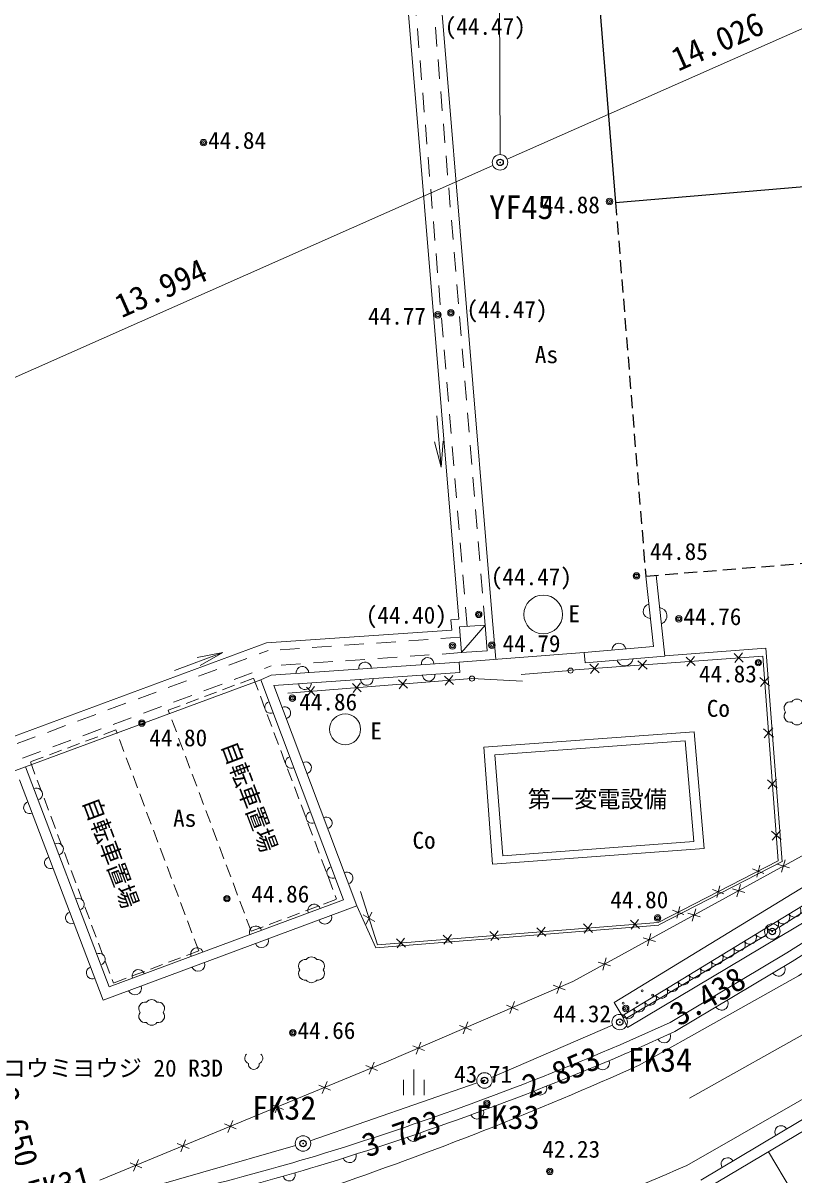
# Model space of a CAD drawing. Units: millimetres, scale not verified. Extents: x -29071210 to -28860960, y -117775216 to -117329466.
# Drawn here: x -28901047 to -28886106, y -117594338 to -117572019 of the extents above; entities that cross this region are included whole.
import ezdxf
from ezdxf.enums import TextEntityAlignment as Align

# ---------------------------------------------------------------- set-up
doc = ezdxf.new("R2010")
doc.units = ezdxf.units.MM
doc.header["$LTSCALE"] = 250
doc.header["$PDMODE"] = 32
doc.header["$PDSIZE"] = 125
doc.linetypes.add('USER4', pattern=[2.5, 1.5, -1])
doc.linetypes.add('USER6', pattern=[1.5, 1, -0.5])
for name, color, linetype, lineweight in [('S-SUV', 7, 'Continuous', 13), ('S-SUV-HTXT', 7, 'Continuous', 13), ('S-SUV-ROW', 7, 'Continuous', 15), ('S-SUV-SRVR', 3, 'Continuous', 13), ('S-SUV-STR', 1, 'Continuous', 25)]:
    doc.layers.add(name, color=color, linetype=linetype, lineweight=lineweight)
doc.layers.add('S-SUV-BMK', color=7, linetype='Continuous')
doc.styles.add('ＭＳ ゴシック', font='')
doc.styles.get('ＭＳ ゴシック').set_extended_font_data('MS Gothic')

# ---------------------------------------------------------------- blocks, each defined once
blk = doc.blocks.new('ﾌﾟﾛｯﾄﾏｰｸ-03_1')
at = {"color": 3, "linetype": 'Continuous', "lineweight": 25}
blk.add_circle((0, 0), 0.5, dxfattribs=at)
at = {"color": 3}
blk.add_point((0, 0), dxfattribs=at)
blk = doc.blocks.new('植樹')
at = {"color": 7, "linetype": 'Continuous', "lineweight": 13}
for centre, radius, start, end in [((0, 0.5), 0.499, 35.63102, 144.36898), ((-0.5, 0.3), 0.5, 79.16209, 216.8699), ((-0.5, -0.3), 0.5, 143.1301, 280.83791), ((0.5, 0.3), 0.5, 323.1301, 100.83791), ((0, -0.5), 0.499, 215.63102, 324.36898), ((0.5, -0.3), 0.5, 259.16209, 36.8699)]:
    blk.add_arc(centre, radius, start, end, dxfattribs=at)
blk = doc.blocks.new('荒地')
at = {"color": 7, "linetype": 'Continuous', "lineweight": 13}
for p, q in [((0, -1.25), (0, 1.25)), ((-1, 0.25), (-1, -1.25)), ((1, 0.25), (1, -1.25))]:
    blk.add_line(p, q, dxfattribs=at)
blk = doc.blocks.new('open_arrow')
at = {"color": 0, "linetype": 'Continuous', "lineweight": -2}
blk.add_lwpolyline([(7.5, 1.25), (0, 0), (7.5, -1.25)], dxfattribs=at)
blk = doc.blocks.new('園庭')
at = {"color": 7, "linetype": 'Continuous', "lineweight": 13}
for centre, start, end in [((-0.4, 0.4), 131.4195, 251.1424), ((0.4, 0.4), 288.8576, 48.5806), ((0, -0.25), 172.1402, 7.8598)]:
    blk.add_arc(centre, 0.6, start, end, dxfattribs=at)
blk = doc.blocks.new('ﾌﾟﾛｯﾄﾏｰｸ-03')
at = {"color": 7, "linetype": 'Continuous', "lineweight": 15}
blk.add_circle((0, 0), 0.5, dxfattribs=at)
at = {"color": 7}
blk.add_point((0, 0), dxfattribs=at)

msp = doc.modelspace()

# ---------------------------------------------------------------- linework, layer by layer
at = {"layer": 'S-SUV'}
for p, q in [((-28892603.7, -117583570.5), (-28893612.1, -117571447)), ((-28891955.2, -117583525.4), (-28892964.4, -117571392.6)), ((-28893028, -117579629.5), (-28892945.2, -117580626.1)), ((-28888979, -117582734), (-28888828, -117584102)), ((-28888779.6, -117582718), (-28888606.7, -117584284.1)), ((-28892753.3, -117583580.9), (-28892603.7, -117583570.5)), ((-28891955.2, -117583525.4), (-28891886.8, -117584347.3)), ((-28896331, -117584029.8), (-28892736.8, -117583780.2)), ((-28892753.3, -117583580.9), (-28892736.8, -117583780.2)), ((-28892591.3, -117583720), (-28892092.4, -117583685.3)), ((-28892591.3, -117583720), (-28892549.8, -117584218.3)), ((-28892549.7, -117584218.3), (-28892092.4, -117583685.4)), ((-28892092.4, -117583685.4), (-28892051, -117584183.6)), ((-28901213.4, -117585838.3), (-28896331, -117584029.8)), ((-28898113.1, -117584564.6), (-28897175.3, -117584217.2)), ((-28892597, -117584402), (-28890169, -117584215)), ((-28892549.7, -117584218.3), (-28892051, -117584183.6)), ((-28888828, -117584102), (-28890169, -117584215)), ((-28890169, -117584215), (-28890152.2, -117584414.3)), ((-28888607.9, -117584282.9), (-28886648.2, -117584133.4)), ((-28887088.9, -117584399.9), (-28887266.5, -117584236.1)), ((-28887101.9, -117584223.9), (-28887253.5, -117584412.1)), ((-28886648.2, -117584133.4), (-28886334.4, -117588270.3)), ((-28892597, -117584402), (-28896240, -117584655)), ((-28892583.1, -117584601.5), (-28892597, -117584402)), ((-28886712.2, -117584283.4), (-28890437.1, -117584560.2)), ((-28888606.7, -117584284.1), (-28890152.2, -117584414.3)), ((-28889882.6, -117584607.5), (-28890060.2, -117584443.7)), ((-28889895.6, -117584431.5), (-28890047.2, -117584619.7)), ((-28888951.3, -117584538.3), (-28889129, -117584374.5)), ((-28888964.4, -117584362.3), (-28889115.9, -117584550.5)), ((-28888020.1, -117584469.1), (-28888197.8, -117584305.3)), ((-28888033.2, -117584293.1), (-28888184.7, -117584481.3)), ((-28886411, -117588253.5), (-28886712.2, -117584283.4)), ((-28896440, -117584742), (-28896240, -117584655)), ((-28892583.1, -117584601.5), (-28896185, -117584851.7)), ((-28892706.3, -117584837.9), (-28892877.9, -117584674.3)), ((-28892720.2, -117584661.9), (-28892864.1, -117584850.3)), ((-28891391, -117584641), (-28890436, -117584561)), ((-28886755.9, -117584874.2), (-28886593.2, -117584685.4)), ((-28900997, -117586430), (-28896440, -117584742)), ((-28894836, -117589005), (-28896440, -117584742)), ((-28896185, -117584851.7), (-28894578.1, -117589122.4)), ((-28892346, -117584721), (-28895916, -117585002)), ((-28895383.8, -117585048.6), (-28895555.4, -117584885.1)), ((-28895397.7, -117584872.7), (-28895541.6, -117585061.1)), ((-28894491.3, -117584978.4), (-28894662.9, -117584814.8)), ((-28894505.2, -117584802.4), (-28894649.1, -117584990.8)), ((-28893598.8, -117584908.1), (-28893770.4, -117584744.6)), ((-28893612.7, -117584732.2), (-28893756.6, -117584920.6)), ((-28892346, -117584721), (-28891367.1, -117584767.8)), ((-28886579.9, -117584860.8), (-28886769.2, -117584698.8)), ((-28892114.3, -117586052.2), (-28888040.7, -117585750.5)), ((-28888040.7, -117585750.5), (-28887847.7, -117588009.9)), ((-28886504.6, -117585853.4), (-28886693.9, -117585691.3)), ((-28886680.6, -117585866.7), (-28886517.9, -117585677.9)), ((-28891901.5, -117586199.3), (-28888211.3, -117585924.9)), ((-28888211.3, -117585924.9), (-28888044.3, -117587879.4)), ((-28891948.3, -117588313.5), (-28892114.3, -117586052.2)), ((-28891746.4, -117588153.5), (-28891901.5, -117586199.3)), ((-28900997, -117586430), (-28902609, -117587012)), ((-28899377, -117590695), (-28900997, -117586430)), ((-28901114.1, -117586684.9), (-28899493.4, -117590951.7)), ((-28886429.3, -117586845.9), (-28886618.6, -117586683.8)), ((-28886605.3, -117586859.2), (-28886442.6, -117586670.4)), ((-28890389.3, -117590588.2), (-28885126.5, -117587705.9)), ((-28886354, -117587838.4), (-28886543.3, -117587676.3)), ((-28886530, -117587851.7), (-28886367.3, -117587663)), ((-28891948.3, -117588313.5), (-28887847.7, -117588009.9)), ((-28891746.4, -117588153.5), (-28888044.3, -117587879.4)), ((-28888736, -117589447.8), (-28886411, -117588253.5)), ((-28886345, -117588474), (-28886276.7, -117588235)), ((-28888723, -117589492), (-28886335, -117588266)), ((-28886907.4, -117588409.3), (-28886689.8, -117588495.9)), ((-28886826.8, -117588566.3), (-28886770.4, -117588338.9)), ((-28886429.9, -117588318.9), (-28886191.7, -117588390.1)), ((-28894506.2, -117588843.1), (-28894178, -117589882.4)), ((-28887682.4, -117588807.4), (-28887464.8, -117588894)), ((-28887601.8, -117588964.4), (-28887545.4, -117588737)), ((-28887296.9, -117588793.8), (-28887058.7, -117588864.9)), ((-28887211.9, -117588948.8), (-28887143.6, -117588709.8)), ((-28899493.4, -117590951.7), (-28894578.1, -117589122.4)), ((-28894836, -117589005), (-28899377, -117590695)), ((-28894209, -117589935), (-28894578.3, -117589122.5)), ((-28888376.8, -117589362.5), (-28888320.5, -117589135.1)), ((-28894455.3, -117589297.3), (-28894229, -117589427.9)), ((-28894287, -117589244.2), (-28894397.3, -117589481)), ((-28888457.4, -117589205.5), (-28888239.8, -117589292.1)), ((-28888163.8, -117589268.6), (-28887925.6, -117589339.7)), ((-28888078.9, -117589423.6), (-28888010.5, -117589184.6)), ((-28894209, -117589935), (-28888722.1, -117589496.8)), ((-28894178, -117589882.4), (-28888736, -117589447.8)), ((-28891090.8, -117589547.3), (-28890916.5, -117589710.4)), ((-28891076.8, -117589723.2), (-28890930.5, -117589534.5)), ((-28890183.8, -117589474.9), (-28890009.5, -117589638)), ((-28890169.8, -117589650.8), (-28890023.5, -117589462.1)), ((-28889276.8, -117589402.5), (-28889102.5, -117589565.6)), ((-28889262.8, -117589578.4), (-28889116.5, -117589389.6)), ((-28893811.8, -117589764.6), (-28893637.4, -117589927.7)), ((-28893797.7, -117589940.5), (-28893651.5, -117589751.8)), ((-28892904.8, -117589692.2), (-28892730.4, -117589855.3)), ((-28892890.8, -117589868.1), (-28892744.5, -117589679.4)), ((-28891997.8, -117589619.7), (-28891823.5, -117589782.9)), ((-28891983.8, -117589795.7), (-28891837.5, -117589606.9)), ((-28889030.7, -117589743.4), (-28888792.6, -117589814.5)), ((-28888945.8, -117589898.4), (-28888877.5, -117589659.5)), ((-28889897.7, -117590218.2), (-28889659.5, -117590289.3)), ((-28889812.8, -117590373.2), (-28889744.4, -117590134.3)), ((-28894001.2, -117592148.5), (-28890389.3, -117590588.2)), ((-28890772.8, -117590657.6), (-28890542.2, -117590750.6)), ((-28890702.7, -117590819.9), (-28890612.4, -117590588.3)), ((-28891680.2, -117591049.6), (-28891449.7, -117591142.6)), ((-28891610.1, -117591211.9), (-28891519.8, -117590980.3)), ((-28889590.2, -117590995.9), (-28889434, -117591252)), ((-28892517.5, -117591603.8), (-28892427.2, -117591372.3)), ((-28892587.6, -117591441.6), (-28892357.1, -117591534.5)), ((-28888129.6, -117592849.1), (-28885564.2, -117591408.6)), ((-28893424.9, -117591995.8), (-28893334.6, -117591764.2)), ((-28893495, -117591833.5), (-28893264.5, -117591926.5)), ((-28899557, -117594438.9), (-28894001.2, -117592148.5)), ((-28894403.6, -117592218.8), (-28894174.7, -117592315.6)), ((-28894336.3, -117592382.2), (-28894242.1, -117592152.2)), ((-28895317.5, -117592595.5), (-28895088.5, -117592692.4)), ((-28895250.1, -117592758.9), (-28895155.9, -117592528.9)), ((-28896163.9, -117593135.7), (-28896069.8, -117592905.7)), ((-28896231.3, -117592972.2), (-28896002.4, -117593069.1)), ((-28897145.2, -117593349), (-28896916.2, -117593445.8)), ((-28897077.8, -117593512.4), (-28896983.6, -117593282.4)), ((-28898059, -117593725.7), (-28897830.1, -117593822.5)), ((-28897991.6, -117593889.1), (-28897897.5, -117593659.1)), ((-28898905.5, -117594265.9), (-28898811.3, -117594035.8)), ((-28886154.4, -117594636.1), (-28886599.9, -117593889.1)), ((-28898972.8, -117594102.4), (-28898743.9, -117594199.3))]:
    msp.add_line(p, q, dxfattribs=at)
at = {"layer": 'S-SUV', "linetype": 'USER4'}
for p, q in [((-28892441.6, -117583709.6), (-28893462.6, -117571434.4)), ((-28892092.4, -117583685.4), (-28893113.8, -117571405.2)), ((-28892574.7, -117583919.3), (-28896299.1, -117584178)), ((-28901161.9, -117585979.2), (-28896299.1, -117584178)), ((-28892549.8, -117584218.3), (-28896235.4, -117584474.2)), ((-28901058.8, -117586260.9), (-28896235.4, -117584474.2))]:
    msp.add_line(p, q, dxfattribs=at)
at = {"layer": 'S-SUV', "linetype": 'USER6'}
for p, q in [((-28898233.9, -117585333.2), (-28896579.4, -117584712.3)), ((-28896579.4, -117584712.3), (-28894971.7, -117588995.8)), ((-28896626.2, -117589616.7), (-28898233.9, -117585333.2)), ((-28899249.7, -117585714.5), (-28900904.2, -117586335.5)), ((-28897642, -117589998), (-28899249.7, -117585714.5)), ((-28900904.2, -117586335.5), (-28899296.5, -117590619)), ((-28896626.2, -117589616.7), (-28894971.7, -117588995.8)), ((-28897642, -117589998), (-28899296.5, -117590619))]:
    msp.add_line(p, q, dxfattribs=at)
at = {"layer": 'S-SUV'}
for points in [[(-28889107, -117592214), (-28886019, -117590480), (-28882100, -117588064), (-28879919, -117586664), (-28877681, -117585114), (-28876945, -117584394), (-28873317, -117580850)], [(-28888181, -117594152), (-28885058, -117592369), (-28881161, -117589912), (-28878712, -117588338), (-28875980, -117586429), (-28871815.8, -117582407.6)], [(-28871565.5, -117582650.9), (-28875634, -117586620), (-28875685, -117586588), (-28875885, -117586737), (-28878698, -117588735), (-28880982, -117590202), (-28884871, -117592625), (-28887914, -117594440)], [(-28871425.8, -117582794.1), (-28875607, -117586873.1), (-28875675.3, -117586830.2), (-28875767.3, -117586898.7), (-28878586, -117588900.8), (-28880875.1, -117590371), (-28884766.9, -117592795.8), (-28887819.6, -117594616.6)], [(-28889590.2, -117590995.9), (-28880550.5, -117585483.5), (-28879540.7, -117584820.2)], [(-28878308.6, -117584887.2), (-28878420, -117584955.2), (-28880228.4, -117586204.9), (-28882383.7, -117587607.5), (-28886245.5, -117590032.4), (-28888504.7, -117591382.4), (-28889289.7, -117591736)], [(-28889434, -117591252), (-28889334, -117591479), (-28882468, -117587395), (-28880285, -117585992), (-28878879, -117585053)], [(-28879376, -117585071), (-28880390, -117585737), (-28889434, -117591252)], [(-28878278.9, -117585103.4), (-28878311, -117585123), (-28880117, -117586371), (-28882276, -117587776), (-28886141, -117590203), (-28888412, -117591560), (-28889209, -117591919)]]:
    msp.add_lwpolyline(points, dxfattribs=at)
for centre, radius in [((-28890966, -117583478), 375), ((-28892346, -117584721), 50), ((-28890436.1, -117584566.2), 50), ((-28894804.9, -117585703.1), 300), ((-28889049.6, -117590769.5), 18.8), ((-28888844.5, -117590852), 18.8), ((-28889416.1, -117591010.3), 18.8), ((-28889148.1, -117591003.8), 18.8)]:
    msp.add_circle(centre, radius, dxfattribs=at)
for centre, radius, start, end in [((-28888890.3, -117583416.5), 138.3, 101.80569, 270.79195), ((-28888729.7, -117583505), 161.8, 289.44585, 83.15178), ((-28889497.7, -117584168.4), 134.9, 9.04183, 180.59152), ((-28894419.2, -117584522.3), 121.8, 2.53808, 185.59738), ((-28893205.2, -117584435.9), 121.8, 2.53808, 185.59738), ((-28889382.3, -117584315.6), 158.7, 197.08359, 352.54976), ((-28895633.2, -117584608.6), 121.8, 2.53808, 185.59738), ((-28893183.1, -117584647.8), 120.4, 181.80245, 6.14298), ((-28895584.4, -117584814.5), 120.4, 181.80245, 6.14298), ((-28894383.8, -117584731.1), 120.4, 181.80245, 6.14298), ((-28896249.5, -117585278.6), 114.4, 105.28359, 295.95512), ((-28895974.4, -117585381.8), 114.5, 285.38521, 115.84878), ((-28895848.5, -117586344.4), 114.4, 105.28359, 295.95512), ((-28895572.7, -117586449.6), 114.5, 285.38521, 115.84878), ((-28900784.7, -117586959.4), 114.5, 285.55703, 116.04011), ((-28900921.3, -117587222), 114.6, 105.58127, 296.01587), ((-28895447.5, -117587410.1), 114.4, 105.28359, 295.95512), ((-28895171.1, -117587517.3), 114.5, 285.38521, 115.84878), ((-28900379.7, -117588025.7), 114.5, 285.55703, 116.04011), ((-28900516.1, -117588288.7), 114.6, 105.58127, 296.01587), ((-28895046.5, -117588475.9), 114.4, 105.28359, 295.95512), ((-28894769.4, -117588585), 114.5, 285.38521, 115.84878), ((-28899974.7, -117589091.9), 114.5, 285.55703, 116.04011), ((-28895405, -117589212.7), 121.2, 18.61287, 202.21411), ((-28886096.9, -117589215.8), 126.1, 211.8793, 30.87009), ((-28900110.9, -117589355.4), 114.6, 105.58127, 296.01587), ((-28895194.9, -117589345.3), 131.3, 203.14747, 17.67922), ((-28886312.2, -117589347.1), 126.1, 211.8793, 30.87009), ((-28896540.2, -117589635.2), 121.2, 18.61287, 202.21411), ((-28886742.9, -117589609.7), 126.1, 211.8793, 30.87009), ((-28886527.6, -117589478.4), 126.1, 211.8793, 30.87009), ((-28896423.7, -117589802.6), 131.3, 203.14747, 17.67922), ((-28887173.6, -117589872.3), 126.1, 211.8793, 30.87009), ((-28886958.2, -117589741), 126.1, 211.8793, 30.87009), ((-28899569.7, -117590158.2), 114.5, 285.55703, 116.04011), ((-28897675.5, -117590057.7), 121.2, 18.61287, 202.21411), ((-28887388.9, -117590003.6), 126.1, 211.8793, 30.87009), ((-28897652.4, -117590259.9), 131.3, 203.14747, 17.67922), ((-28887819.6, -117590266.2), 126.1, 211.8793, 30.87009), ((-28887604.2, -117590134.9), 126.1, 211.8793, 30.87009), ((-28899705.8, -117590422.1), 114.6, 105.58127, 296.01587), ((-28898810.7, -117590480.2), 121.2, 18.61287, 202.21411), ((-28888250.2, -117590528.8), 126.1, 211.8793, 30.87009), ((-28888034.9, -117590397.5), 126.1, 211.8793, 30.87009), ((-28886405.5, -117590356.9), 128.6, 212.46255, 29.25697), ((-28898881.2, -117590717.2), 131.3, 203.14747, 17.67922), ((-28888465.6, -117590660.2), 126.1, 211.8793, 30.87009), ((-28888896.2, -117590922.8), 126.1, 211.8793, 30.87009), ((-28888680.9, -117590791.5), 126.1, 211.8793, 30.87009), ((-28889326.9, -117591185.4), 126.1, 211.8793, 30.87009), ((-28889111.6, -117591054.1), 126.1, 211.8793, 30.87009), ((-28887509, -117591016.2), 128.6, 212.46255, 29.25697), ((-28888624.5, -117591651.8), 128.6, 205.85145, 22.64588), ((-28912406.8, -117538170.6), 58340.8, 286.94836, 293.34346), ((-28912406.8, -117538170.6), 58540.8, 286.94791, 293.34501), ((-28918002.7, -117527645.4), 70739.4, 288.82462, 294.1094), ((-28889812.8, -117592169.2), 130.8, 205.26892, 20.14168), ((-28891024.1, -117592660.3), 130.8, 203.9895, 18.86226), ((-28892246.1, -117593124.1), 130.8, 202.71008, 17.58284), ((-28886355.1, -117593505.8), 121.2, 29.02787, 212.60013), ((-28893478.1, -117593560.6), 130.8, 201.43066, 16.30342), ((-28908890.8, -117548965.8), 46990, 280.99039, 286.6845), ((-28894719.6, -117593969.4), 130.8, 200.15124, 15.024), ((-28887395.6, -117594126.4), 121.2, 29.02787, 212.60013), ((-28909444.8, -117546940.4), 49289.2, 281.31271, 286.62596), ((-28909970, -117544564.7), 54163.3, 286.32224, 293.72102), ((-28895887.2, -117594339.6), 114.7, 190.83056, 21.15277)]:
    msp.add_arc(centre, radius, start, end, dxfattribs=at)
at = {"layer": 'S-SUV-ROW'}
for p, q in [((-28891903.3, -117544913.9), (-28891802.6, -117574568.6)), ((-28891664.9, -117574657.9), (-28879114.1, -117569098.7)), ((-28904460.7, -117580325.5), (-28891939.2, -117574779.4)), ((-28880559.7, -117585843.2), (-28886399.3, -117589540.8)), ((-28886655, -117589697.6), (-28889354, -117591299.4)), ((-28889620.7, -117591435.4), (-28891965.3, -117592447.6)), ((-28892244.7, -117592556.2), (-28895479.3, -117593678.8)), ((-28895765.2, -117593769.3), (-28900952.8, -117595253.7))]:
    msp.add_line(p, q, dxfattribs=at)
at = {"layer": 'S-SUV-STR'}
for p, q in [((-28889866, -117571742), (-28889563.3, -117575493.6)), ((-28889563.3, -117575493.6), (-28880354.3, -117574716))]:
    msp.add_line(p, q, dxfattribs=at)
at = {"layer": 'S-SUV-STR', "linetype": 'USER6'}
for p, q in [((-28889563.3, -117575493.6), (-28888979, -117582734)), ((-28888979, -117582734), (-28879740, -117581991))]:
    msp.add_line(p, q, dxfattribs=at)

# ---------------------------------------------------------------- block references
at = {"layer": 'S-SUV', "xscale": 66.7, "yscale": 66.7}
for p, rotation in [((-28892945.2, -117580626.1), 94.8), ((-28897175.3, -117584217.2), 200.3)]:
    msp.add_blockref('open_arrow', p, dxfattribs=dict(at, rotation=rotation))
at = {"layer": 'S-SUV'}
for name, p, xscale, yscale in [('植樹', (-28886048, -117585368), 250, 250), ('植樹', (-28895457, -117590363), 250, 250), ('植樹', (-28898554, -117591188), 250, 250), ('園庭', (-28896575.5, -117592146.3), 175, 175), ('荒地', (-28893475, -117592543.2), 200, 200)]:
    msp.add_blockref(name, p, dxfattribs=dict(at, xscale=xscale, yscale=yscale))
at = {"layer": 'S-SUV-BMK', "xscale": 300, "yscale": 300}
for p in [(-28891802.1, -117574718.6), (-28886526, -117589621), (-28889483, -117591376), (-28892103, -117592507), (-28895621, -117593728)]:
    msp.add_blockref('ﾌﾟﾛｯﾄﾏｰｸ-03', p, dxfattribs=at)
at = {"layer": 'S-SUV-SRVR', "xscale": 75, "yscale": 75}
for p in [(-28897550.2, -117574335.4), (-28889680.7, -117575477.8), (-28893006.9, -117577672.2), (-28892754.6, -117577632.2), (-28889158.7, -117582732.2), (-28892215.6, -117583476.6), (-28888338.5, -117583563.1), (-28891962, -117584074.2), (-28892723.6, -117584085.7), (-28886796.6, -117584412.6), (-28895827.2, -117585099.7), (-28898743.3, -117585581.7), (-28897094.8, -117588985.2), (-28888748.6, -117589358), (-28889365.7, -117591112.9), (-28895819.2, -117591581.7), (-28892056.2, -117592954.1), (-28890839, -117594269)]:
    msp.add_blockref('ﾌﾟﾛｯﾄﾏｰｸ-03_1', p, dxfattribs=at)

# ---------------------------------------------------------------- texts
at = {"layer": 'S-SUV-BMK', "style": 'ＭＳ ゴシック'}
for s, p in [('YF45', (-28892012.5, -117575359.4)), ('FK34', (-28889326.2, -117591880.6)), ('FK32', (-28896607.4, -117592809)), ('FK33', (-28892281.2, -117592988.7))]:
    msp.add_text(s, height=458.2, dxfattribs=at).set_placement(p, align=Align.TOP_LEFT)
msp.add_text('FK31', height=458.2, rotation=15.969, dxfattribs=at).set_placement((-28901007.2, -117594489.2), align=Align.TOP_LEFT)
at = {"layer": 'S-SUV-HTXT', "style": 'ＭＳ ゴシック'}
for s, height, rotation, p in [('14.026', 458.2, 23.89, (-28887589.8, -117572374.4)), ('13.994', 458.2, 23.89, (-28898377.1, -117577152.4)), ('自転車置場', 329.9, 290.573, (-28896657.4, -117587005.5)), ('第一変電設備', 329.9, 0.012, (-28889917.5, -117587054.7)), ('自転車置場', 329.9, 290.573, (-28899345.9, -117588095.1)), ('3.438', 458.2, 30.689, (-28887781.2, -117590874.7)), ('2.853', 458.2, 23.349, (-28890619.6, -117592343.2)), ('2.650', 458.2, 285.618, (-28901170.2, -117593408.2)), ('3.723', 458.2, 19.14, (-28893718.6, -117593530.8))]:
    msp.add_text(s, height=height, rotation=rotation, dxfattribs=at).set_placement(p, align=Align.MIDDLE_CENTER)
for p in [(-28891127.1, -117578707.7), (-28898138.9, -117587690.6)]:
    msp.add_text('As', height=329.9, dxfattribs=at).set_placement(p, align=Align.BOTTOM_LEFT)
for s, p in [('E', (-28890365.2, -117583464.2)), ('Co', (-28887571.6, -117585297.7)), ('E', (-28894203.4, -117585734)), ('Co', (-28893274.8, -117587852.9)), ('コウミヨウジ 20 R3D', (-28899308.4, -117592267.9))]:
    msp.add_text(s, height=329.9, dxfattribs=at).set_placement(p, align=Align.MIDDLE_CENTER)
at = {"layer": 'S-SUV-SRVR', "style": 'ＭＳ ゴシック'}
for s, p in [('(44.47)', (-28892088.8, -117572345.4)), ('(44.47)', (-28891666.8, -117577831.7)), ('(44.47)', (-28891195.1, -117583010.3)), ('(44.40)', (-28893618.3, -117583754.6))]:
    msp.add_text(s, height=329.9, dxfattribs=at).set_placement(p, align=Align.BOTTOM_CENTER)
for s, p in [('44.84', (-28897459.4, -117574555.5)), ('44.88', (-28890989.7, -117575804.4)), ('44.77', (-28894360.2, -117577961.1)), ('44.85', (-28888897.9, -117582520.9)), ('44.76', (-28888247.6, -117583783.2)), ('44.79', (-28891752.8, -117584304.3)), ('44.83', (-28887947.5, -117584893.4)), ('44.86', (-28895694.5, -117585437.8)), ('44.80', (-28898600.8, -117586131.1)), ('44.86', (-28896621.9, -117589157.9)), ('44.80', (-28889663.9, -117589269.6)), ('44.32', (-28890773.8, -117591478.3)), ('44.66', (-28895728.3, -117591801.9)), ('43.71', (-28892692.1, -117592648)), ('42.23', (-28890983.8, -117594102.4))]:
    msp.add_text(s, height=329.9, dxfattribs=at).set_placement(p, align=Align.BOTTOM_LEFT)

doc.saveas('drawing.dxf')
